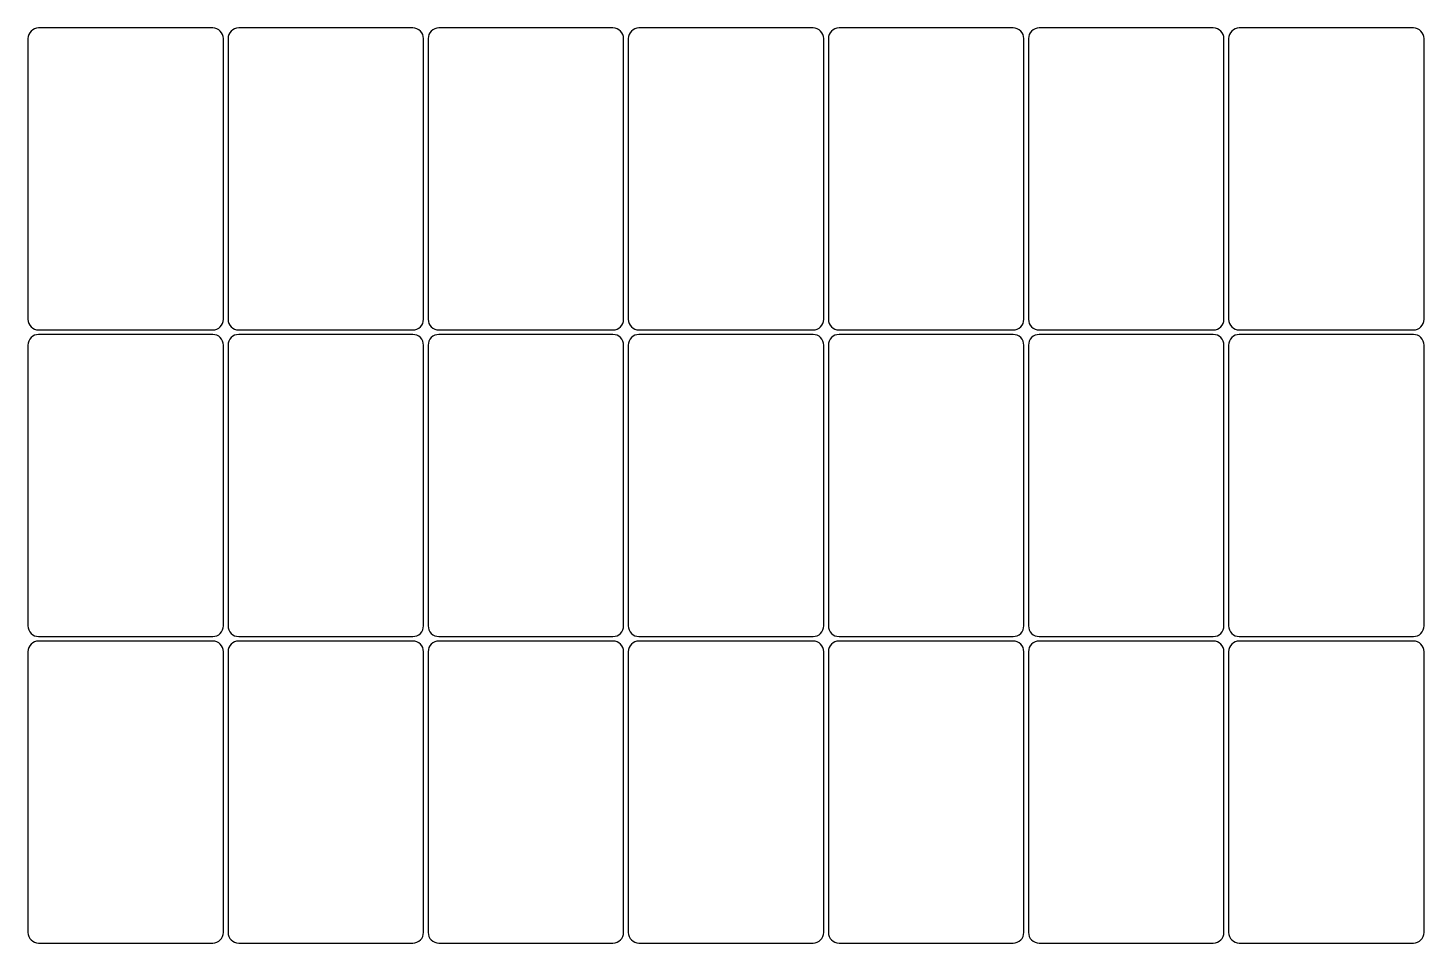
# Model space of a CAD drawing. Header units: millimetres. Extents: x 14 to 406, y -277 to -20.
import ezdxf

# ---------------------------------------------------------------- set-up
doc = ezdxf.new("R2010")
doc.units = ezdxf.units.MM

msp = doc.modelspace()

# ---------------------------------------------------------------- linework, layer by layer
for points in [[(65.55, -104.73, 0.414214), (68.55, -101.73), (68.55, -22.73, 0.414214), (65.55, -19.73), (16.55, -19.73, 0.414214), (13.55, -22.73), (13.55, -101.73, 0.414214), (16.55, -104.73)], [(121.85, -104.73, 0.414214), (124.85, -101.73), (124.85, -22.73, 0.414214), (121.85, -19.73), (72.85, -19.73, 0.414214), (69.85, -22.73), (69.85, -101.73, 0.414214), (72.85, -104.73)], [(178.15, -104.73, 0.414214), (181.15, -101.73), (181.15, -22.73, 0.414214), (178.15, -19.73), (129.15, -19.73, 0.414214), (126.15, -22.73), (126.15, -101.73, 0.414214), (129.15, -104.73)], [(234.46, -104.73, 0.414214), (237.46, -101.73), (237.46, -22.73, 0.414214), (234.46, -19.73), (185.46, -19.73, 0.414214), (182.46, -22.73), (182.46, -101.73, 0.414214), (185.46, -104.73)], [(290.76, -104.73, 0.414214), (293.76, -101.73), (293.76, -22.73, 0.414214), (290.76, -19.73), (241.76, -19.73, 0.414214), (238.76, -22.73), (238.76, -101.73, 0.414214), (241.76, -104.73)], [(347.06, -104.73, 0.414214), (350.06, -101.73), (350.06, -22.73, 0.414214), (347.06, -19.73), (298.06, -19.73, 0.414214), (295.06, -22.73), (295.06, -101.73, 0.414214), (298.06, -104.73)], [(403.37, -104.73, 0.414214), (406.37, -101.73), (406.37, -22.73, 0.414214), (403.37, -19.73), (354.37, -19.73, 0.414214), (351.37, -22.73), (351.37, -101.73, 0.414214), (354.37, -104.73)], [(65.55, -191, 0.414214), (68.55, -188), (68.55, -109, 0.414214), (65.55, -106), (16.55, -106, 0.414214), (13.55, -109), (13.55, -188, 0.414214), (16.55, -191)], [(121.85, -191, 0.414214), (124.85, -188), (124.85, -109, 0.414214), (121.85, -106), (72.85, -106, 0.414214), (69.85, -109), (69.85, -188, 0.414214), (72.85, -191)], [(178.15, -191, 0.414214), (181.15, -188), (181.15, -109, 0.414214), (178.15, -106), (129.15, -106, 0.414214), (126.15, -109), (126.15, -188, 0.414214), (129.15, -191)], [(234.46, -191, 0.414214), (237.46, -188), (237.46, -109, 0.414214), (234.46, -106), (185.46, -106, 0.414214), (182.46, -109), (182.46, -188, 0.414214), (185.46, -191)], [(290.76, -191, 0.414214), (293.76, -188), (293.76, -109, 0.414214), (290.76, -106), (241.76, -106, 0.414214), (238.76, -109), (238.76, -188, 0.414214), (241.76, -191)], [(347.06, -191, 0.414214), (350.06, -188), (350.06, -109, 0.414214), (347.06, -106), (298.06, -106, 0.414214), (295.06, -109), (295.06, -188, 0.414214), (298.06, -191)], [(403.37, -191, 0.414214), (406.37, -188), (406.37, -109, 0.414214), (403.37, -106), (354.37, -106, 0.414214), (351.37, -109), (351.37, -188, 0.414214), (354.37, -191)], [(65.55, -277.28, 0.414214), (68.55, -274.28), (68.55, -195.28, 0.414214), (65.55, -192.28), (16.55, -192.28, 0.414214), (13.55, -195.28), (13.55, -274.28, 0.414214), (16.55, -277.28)], [(121.85, -277.28, 0.414214), (124.85, -274.28), (124.85, -195.28, 0.414214), (121.85, -192.28), (72.85, -192.28, 0.414214), (69.85, -195.28), (69.85, -274.28, 0.414214), (72.85, -277.28)], [(178.15, -277.28, 0.414214), (181.15, -274.28), (181.15, -195.28, 0.414214), (178.15, -192.28), (129.15, -192.28, 0.414214), (126.15, -195.28), (126.15, -274.28, 0.414214), (129.15, -277.28)], [(234.46, -277.28, 0.414214), (237.46, -274.28), (237.46, -195.28, 0.414214), (234.46, -192.28), (185.46, -192.28, 0.414214), (182.46, -195.28), (182.46, -274.28, 0.414214), (185.46, -277.28)], [(290.76, -277.28, 0.414214), (293.76, -274.28), (293.76, -195.28, 0.414214), (290.76, -192.28), (241.76, -192.28, 0.414214), (238.76, -195.28), (238.76, -274.28, 0.414214), (241.76, -277.28)], [(347.06, -277.28, 0.414214), (350.06, -274.28), (350.06, -195.28, 0.414214), (347.06, -192.28), (298.06, -192.28, 0.414214), (295.06, -195.28), (295.06, -274.28, 0.414214), (298.06, -277.28)], [(403.37, -277.28, 0.414214), (406.37, -274.28), (406.37, -195.28, 0.414214), (403.37, -192.28), (354.37, -192.28, 0.414214), (351.37, -195.28), (351.37, -274.28, 0.414214), (354.37, -277.28)]]:
    msp.add_lwpolyline(points, format="xyb", close=True)

doc.saveas('drawing.dxf')
